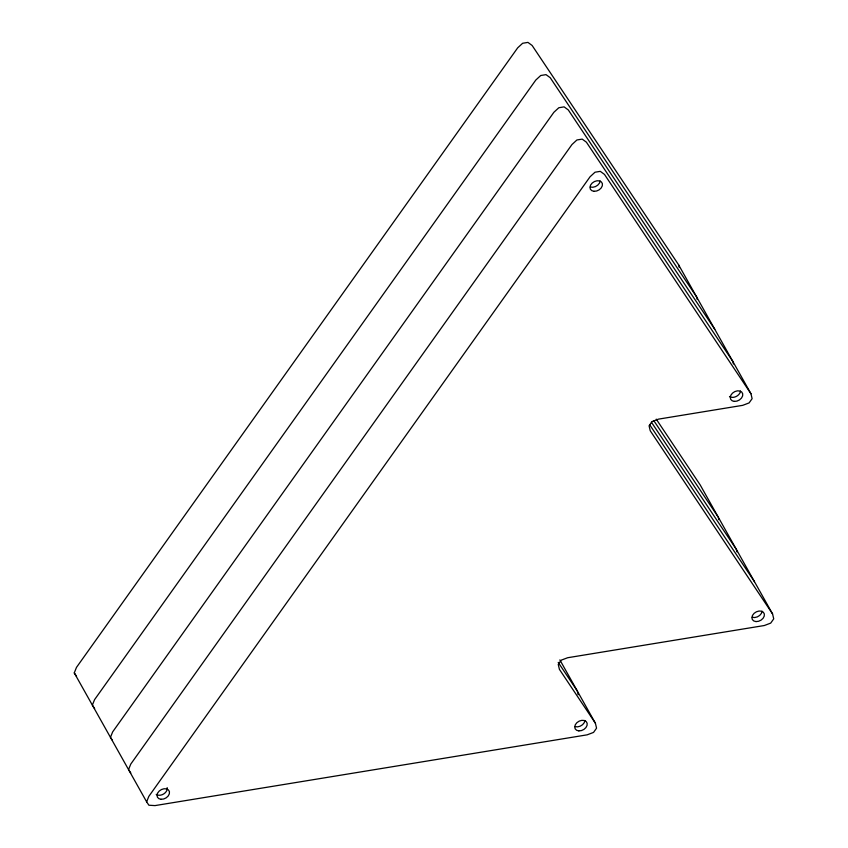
<?xml version="1.0" encoding="UTF-8"?>
<svg xmlns="http://www.w3.org/2000/svg" width="848" height="848" viewBox="0 0 848 848"><rect width="100%" height="100%" fill="white"/><g stroke="black" fill="none" stroke-linecap="round" stroke-linejoin="round"><path stroke-width="1.27" d="M74.274 672.899L76.468 667.418L517.693 47.827L522.644 43.269L527.933 42.4L532.12 45.463L678.601 264.799L750.957 393.748L752.112 398.677L749.091 402.917L742.7 405.344L658.483 419.135L652.101 421.551L649.07 425.791L650.225 430.731L772.57 613.931L773.726 618.86L770.705 623.11L764.313 625.527L567.662 657.73L561.27 660.147L558.249 664.397L559.404 669.326L595.402 723.238L596.557 728.178L593.536 732.418L587.145 734.834L155.004 805.6L148.898 805.229L146.64 801.848L74.274 672.899L76.532 676.28M146.64 801.848L148.835 796.367L590.06 176.776L595.01 172.218L600.289 171.349L604.486 174.412L750.957 393.748M714.779 329.268L568.298 109.943L564.111 106.869L558.832 107.738L553.871 112.296L112.657 731.888L110.452 737.368L112.148 739.912M656.257 419.156L700.215 484.982L772.57 613.931M653.829 420.682L718.298 517.216L718.881 519.686M651.412 422.198L736.393 549.451L736.965 551.921M649.716 424.816L754.487 581.696M558.207 662.394L577.318 691.003L578.177 694.703M94.626 708.515L92.368 705.133L94.563 699.653L535.788 80.062L540.738 75.504L546.017 74.635L550.214 77.698L696.685 297.033L697.268 299.503M130.804 772.994L128.546 769.613L130.74 764.133L571.965 144.542L576.916 139.973L582.205 139.114L586.392 142.178L732.873 361.502L733.446 363.972M559.871 659.914L595.402 723.238M678.601 264.799L679.174 267.258M167.162 787.633A6.667 4.802 -29.3 0 1 163.664 793.972A6.667 4.802 -29.3 0 1 156.212 794.375M600.204 180.953A6.667 4.802 -29.3 0 1 590.388 187.005M740.516 391.055A6.667 4.802 -29.3 0 1 736.181 396.493A6.667 4.802 -29.3 0 1 729.481 396.482M762.129 611.238A6.667 4.802 -29.3 0 1 752.314 617.28M584.961 720.546A6.667 4.802 -29.3 0 1 575.145 726.598M161.141 799.293A6.667 4.802 -29.3 0 0 169.43 791.672A6.667 4.802 -29.3 0 0 159.212 791.046A6.667 4.802 -29.3 0 0 161.141 799.293M734.41 401.401A6.667 4.802 -29.3 0 0 742.7 393.769A6.667 4.802 -29.3 0 0 732.481 393.143A6.667 4.802 -29.3 0 0 734.41 401.401M578.855 730.891A6.667 4.802 -29.3 0 0 587.145 723.27A6.667 4.802 -29.3 0 0 576.926 722.644A6.667 4.802 -29.3 0 0 578.855 730.891M594.098 191.309A6.667 4.802 -29.3 0 0 602.387 183.677A6.667 4.802 -29.3 0 0 592.18 183.051A6.667 4.802 -29.3 0 0 594.098 191.309M756.024 621.584A6.667 4.802 -29.3 0 0 764.324 613.952A6.667 4.802 -29.3 0 0 754.105 613.337A6.667 4.802 -29.3 0 0 756.024 621.584"/></g></svg>
